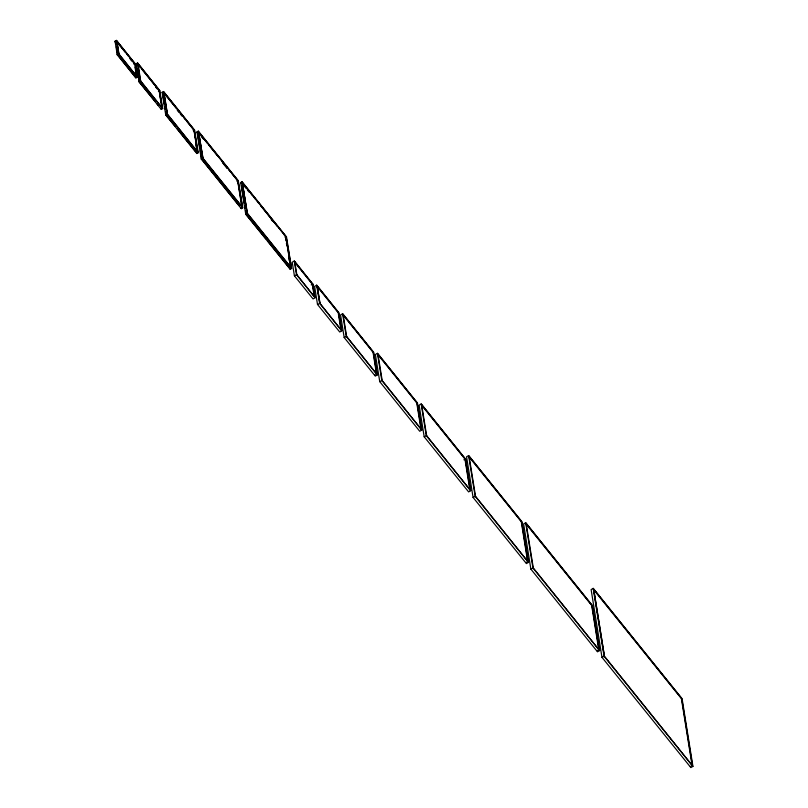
<?xml version="1.0" encoding="UTF-8"?>
<svg xmlns="http://www.w3.org/2000/svg" width="808" height="808" viewBox="0 0 808 808"><rect width="100%" height="100%" fill="white"/><g stroke="black" fill="none" stroke-linecap="round" stroke-linejoin="round"><path stroke-width="1.21" d="M115.069 41.208L116.443 40.4L135.108 63.559L137.279 77.103L135.916 77.911L117.241 54.752L115.069 41.208L115.958 44.511M134.603 63.539L116.685 41.562L125.19 52.116M133.714 64.064L135.108 63.559M136.178 63.771L137.542 62.953L159.772 90.526L162.661 108.585L161.287 109.403L139.067 81.83L136.178 63.771L137.037 64.569M135.734 76.71L136.764 76.103L134.744 63.458L116.443 40.4L118.614 53.944L137.279 77.103L118.988 54.045L116.958 41.4M162.145 107.585L159.398 90.425L137.542 62.953L140.441 81.022L162.661 108.585L140.814 81.123L139.784 81.729L152.429 97.415M158.368 91.031L159.772 90.526M162.115 92.334L163.489 91.526L194.607 130.118L198.223 152.702L196.849 153.51L165.741 114.908L162.115 92.334L162.984 93.132M197.566 151.773L194.092 130.098L163.731 92.688L165.287 94.617M161.115 108.191L161.287 109.403M161.873 107.747L159.257 90.506L137.784 64.125L140.158 67.064M193.203 130.633L194.607 130.118M196.96 131.926L198.324 131.118L238.33 180.75L242.673 207.838L241.299 208.646L201.293 159.024L196.96 131.926L197.475 132.936M242.016 206.919L237.815 180.729L198.566 132.29L200.132 134.229M236.926 181.255L238.33 180.75M240.683 182.558L242.047 181.739L286.497 236.885L291.557 268.488L290.193 269.296L245.743 214.16L240.683 182.558L241.198 183.557M241.542 183.355L242.572 182.749L286.123 236.784L291.557 268.488L247.117 213.352L242.047 181.739L247.48 213.453L291.042 267.488L289.678 268.296L267.499 240.784M247.208 213.615L242.43 182.83L285.992 236.865L290.91 267.569M285.103 237.39L286.497 236.885M294.395 275.77L296.819 274.649L315.12 297.708L313.06 298.93L294.395 275.77L292.223 262.226L294.284 261.004L312.949 284.163L315.12 297.708L296.445 274.548L294.284 261.004L312.575 284.062L314.605 296.708M311.201 284.881L312.949 284.163M317.504 304.444L319.938 303.323L341.784 330.795L339.734 332.007L317.504 304.444L314.615 286.375L316.665 285.163L338.895 312.736L341.784 330.795L319.564 303.222L316.665 285.163L338.522 312.635L341.269 329.795M344.178 337.522L346.602 336.411L377.346 374.902L375.286 376.124L344.178 337.522L340.562 314.948L342.612 313.726L373.73 352.328L377.346 374.902L346.228 336.31L342.612 313.726L373.357 352.227L376.831 373.902M374.771 375.114L375.457 374.71M379.74 381.639L382.164 380.517L421.796 430.038L419.736 431.26L379.74 381.639L375.397 354.54L377.447 353.328L417.453 402.95L421.796 430.038L381.79 380.416L377.447 353.328L417.079 402.849L421.281 429.038M424.18 436.774L426.614 435.653L470.69 490.698L468.63 491.91L424.18 436.774L419.12 405.161L421.18 403.95L465.62 459.085L470.69 490.698L426.24 435.552L421.18 403.95L465.256 458.984L470.165 489.688M463.883 459.803L465.62 459.085M473.074 497.425L475.508 496.304L528.472 562.378L526.412 563.59L473.074 497.425L466.57 456.783L468.62 455.571L521.958 521.736L528.472 562.378L475.134 496.203L468.62 455.571L521.584 521.635L527.947 561.368M525.897 562.59L526.584 562.176M530.856 569.105L533.29 567.984L599.587 650.591L597.526 651.814L530.856 569.105L523.624 523.948L525.685 522.736L592.355 605.445L599.587 650.591L532.916 567.883L525.685 522.736L591.981 605.344L599.071 649.592M597.011 650.804L597.698 650.4M601.97 657.328L604.404 656.207L692.931 766.388L690.87 767.6L601.97 657.328L591.123 589.598L593.183 588.375L682.073 698.657L692.931 766.388L604.03 656.106L593.183 588.375L681.71 698.556L692.405 765.378M690.355 766.6L691.042 766.196M140.814 81.123L139.067 81.83L155.247 101.535M175.407 126.553L165.741 114.908L167.478 114.201L198.223 152.702L167.105 114.1L163.489 91.526L194.233 130.017L197.708 151.692L196.334 152.51L196.849 153.51M247.48 213.453L245.743 214.16L265.913 238.825M526.321 524.321L591.658 605.374L598.678 649.167M469.256 457.156L521.261 521.665L527.553 560.954M421.816 405.535L464.933 459.015L469.771 489.274M242.289 182.911L249.419 191.749M251.005 193.718L252.591 195.677M254.177 197.647L255.752 199.606M257.338 201.576L258.924 203.535M260.509 205.505L277.144 226.139M284.264 234.977L285.85 236.946M244.258 186.103L245.844 188.062M247.43 190.031L249.005 191.991M271.185 219.503L272.771 221.463M198.839 132.128L237.956 180.649L242.673 207.838L202.667 158.216L198.324 131.118L203.04 158.307L242.148 206.838L240.784 207.646L241.299 208.646M201.697 136.168L207.171 142.955M208.737 144.905L217.342 155.58M222.038 161.398L227.513 168.195M229.078 170.135L230.644 172.074M232.209 174.013L237.683 180.81L240.542 198.667M378.094 354.914L416.756 402.879L420.877 428.624M201.283 136.411L203.636 139.319M222.412 162.61L227.099 168.438M343.259 315.312L373.033 352.258L376.437 373.478M166.832 96.536L176.134 108.07M177.679 109.999L182.335 115.766M183.881 117.685L185.436 119.604M186.981 121.533L193.96 130.179L197.425 151.853M177.275 110.242L178.821 112.16M180.376 114.08L181.921 116.009M141.743 69.023L157.54 88.627M155.55 86.91L157.136 88.87M294.92 262.59L312.252 284.093L314.211 296.284M126.735 54.035L128.28 55.944M129.825 57.863L134.461 63.62M130.189 59.065L131.734 60.984M117.958 54.651L125.684 64.246M154.005 99.374L155.591 101.333M172.649 122.503L166.448 114.807L167.478 114.201L164.004 92.526M174.205 124.422L175.75 126.351M185.83 138.845L192.799 147.5M194.354 149.419L195.9 151.338M202.01 158.923L209.828 168.619M211.393 170.569L212.958 172.508M214.524 174.447L216.089 176.386M227.038 189.971L236.431 201.616M237.996 203.555L239.562 205.505M247.248 215.039L259.924 230.765M261.509 232.724L263.085 234.694M268.63 241.572L270.215 243.531M287.638 265.145L290.022 268.094M156.823 103.495L158.408 105.454M176.962 128.472L195.556 151.54M239.219 205.707L201.667 159.126L201.091 155.55M289.678 268.296L290.193 269.296M135.916 77.911L117.615 54.853L117.059 51.409M692.012 764.964L681.386 698.587L593.819 589.961L604.455 656.338M593.698 589.375L604.404 656.207M526.2 523.736L533.33 568.115M469.135 456.571L475.548 496.435M421.695 404.949L426.664 435.785M377.972 354.328L382.214 380.649M343.137 314.736L346.652 336.542M340.875 329.371L338.199 312.666L317.312 286.749L319.988 303.454M317.19 286.163L319.938 303.323M294.799 262.014L296.869 274.781M286.052 238.168L290.769 267.65M285.638 238.411L286.032 240.875M286.426 243.329L286.82 245.784M288.789 258.065L289.183 260.519M241.592 186.012L243.561 198.293M243.955 200.748L244.349 203.212M244.733 205.666L245.127 208.121M245.521 210.575L246.117 214.261M240.925 201.041L241.875 206.999M198.707 132.209L202.899 158.398M197.849 135.32L199.95 148.409M200.333 150.793L200.717 153.167M195.859 144.874L196.243 147.288M163.873 92.607L167.337 114.282M163.216 96.95L163.6 99.364M163.984 101.768L164.377 104.171M164.761 106.585L165.145 108.989M165.529 111.403L166.105 115.009M159.126 90.587L161.085 102.848M138.057 63.963L140.673 81.204M137.279 68.448L137.673 70.902M138.067 73.346L139.441 81.931M135.017 67.064L136.31 75.114M135.34 71.912L135.714 74.205M116.827 41.481L118.847 54.126M116.332 46.814L116.695 49.106M118.614 53.944L117.241 54.752L118.614 53.944M202.667 158.216L201.293 159.024L202.667 158.216"/></g></svg>
